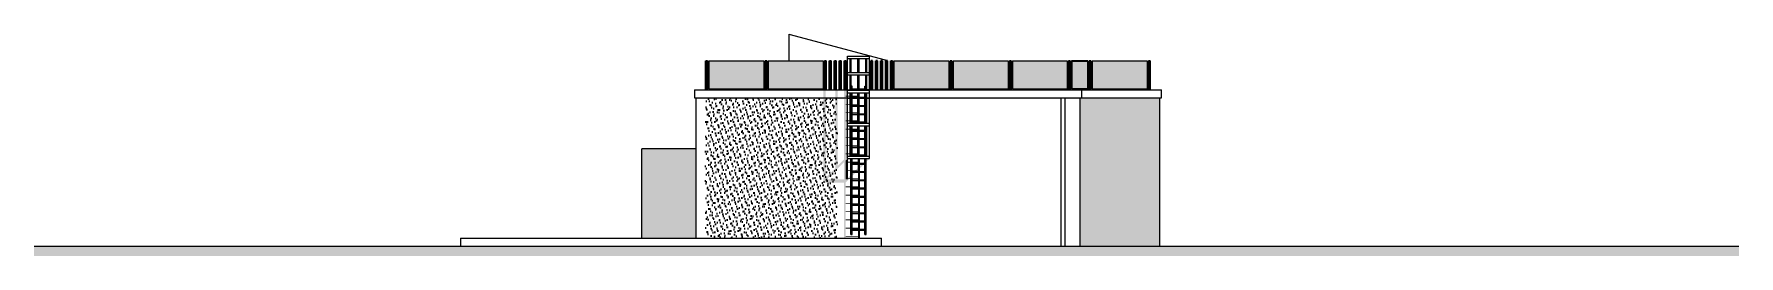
# Model space of a CAD drawing. Header units: metres. Extents: x -328 to 105, y 376 to 433.
# Drawn here: x -218.5 to -167, y 426.2 to 433 of the extents above; entities that cross this region are included whole.
import ezdxf

# ---------------------------------------------------------------- set-up
doc = ezdxf.new("R2010")
doc.units = ezdxf.units.M
doc.header["$MEASUREMENT"] = 0
for name, color, linetype in [('00 LineaTerra', 7, 'Continuous'), ('00 NON sezionato 00', 7, 'Continuous'), ('00 Ombre RET', 7, 'Continuous'), ('00 Retini', 7, 'Continuous')]:
    doc.layers.add(name, color=color, linetype=linetype)

msp = doc.modelspace()

# ---------------------------------------------------------------- hatches: boundary and pattern name
at = {"layer": '00 Ombre RET', "linetype": 'Continuous', "lineweight": 35}
for points in [[(-198.508, 431.001), (-193.931, 431.001), (-193.931, 431.037), (-198.508, 431.037)], [(-194.659, 428.468), (-194.659, 431.287), (-194.588, 431.287), (-194.588, 428.574), (-193.883, 428.574), (-193.989, 428.468)], [(-194.295, 428.833), (-194.295, 431.287), (-194.224, 431.287), (-194.224, 428.903)], [(-194.036, 426.797), (-194.036, 431.287), (-193.979, 431.287), (-193.979, 426.797)], [(-193.979, 429.223), (-193.931, 429.272), (-193.931, 431.287), (-193.979, 431.287)], [(-193.979, 431.104), (-193.931, 431.104), (-193.931, 431.079), (-193.979, 431.079)], [(-193.926, 431.104), (-193.926, 431.079), (-193.85, 431.079), (-193.85, 431.104)], [(-193.926, 431.001), (-193.85, 431.001), (-193.85, 431.037), (-193.926, 431.037)], [(-193.786, 431.079), (-193.625, 431.079), (-193.625, 431.104), (-193.786, 431.104)], [(-193.621, 431.034), (-193.786, 431.034), (-193.786, 431.001), (-193.621, 431.001)], [(-193.625, 431.284), (-193.621, 431.284), (-193.621, 431.272), (-193.625, 431.272)], [(-193.625, 430.272), (-193.621, 430.272), (-193.621, 431.197), (-193.625, 431.197)], [(-193.571, 431.272), (-193.554, 431.272), (-193.554, 431.284), (-193.571, 431.284)], [(-193.571, 430.272), (-193.554, 430.272), (-193.554, 431.197), (-193.571, 431.197)], [(-193.406, 431.034), (-193.571, 431.034), (-193.571, 431.001), (-193.406, 431.001)], [(-193.342, 431.001), (-193.266, 431.001), (-193.266, 431.037), (-193.342, 431.037)], [(-193.261, 431.001), (-187.463, 431.001), (-187.463, 431.037), (-193.261, 431.037)], [(-187.343, 431.001), (-184.478, 431.001), (-184.478, 431.037), (-187.343, 431.037)], [(-193.979, 430.854), (-193.931, 430.854), (-193.931, 430.829), (-193.979, 430.829)], [(-193.979, 430.604), (-193.931, 430.604), (-193.931, 430.579), (-193.979, 430.579)], [(-193.926, 430.854), (-193.926, 430.829), (-193.85, 430.829), (-193.85, 430.854)], [(-193.926, 430.604), (-193.926, 430.579), (-193.85, 430.579), (-193.85, 430.604)], [(-193.786, 430.829), (-193.625, 430.829), (-193.625, 430.854), (-193.786, 430.854)], [(-193.786, 430.579), (-193.625, 430.579), (-193.625, 430.604), (-193.786, 430.604)], [(-193.979, 430.354), (-193.931, 430.354), (-193.931, 430.329), (-193.979, 430.329)], [(-193.979, 430.104), (-193.931, 430.104), (-193.931, 430.079), (-193.979, 430.079)], [(-193.926, 430.354), (-193.926, 430.329), (-193.85, 430.329), (-193.85, 430.354)], [(-193.926, 430.104), (-193.926, 430.079), (-193.85, 430.079), (-193.85, 430.104)], [(-193.786, 430.329), (-193.625, 430.329), (-193.625, 430.354), (-193.786, 430.354)], [(-193.786, 430.079), (-193.625, 430.079), (-193.625, 430.104), (-193.786, 430.104)], [(-193.621, 429.272), (-193.625, 429.272), (-193.625, 430.197), (-193.621, 430.197)], [(-193.571, 429.272), (-193.554, 429.272), (-193.554, 430.197), (-193.571, 430.197)], [(-198.508, 429.497), (-200.15, 429.497), (-200.15, 426.797), (-198.508, 426.797)], [(-193.979, 429.854), (-193.931, 429.854), (-193.931, 429.829), (-193.979, 429.829)], [(-193.979, 429.604), (-193.931, 429.604), (-193.931, 429.579), (-193.979, 429.579)], [(-193.926, 429.854), (-193.926, 429.829), (-193.85, 429.829), (-193.85, 429.854)], [(-193.926, 429.604), (-193.926, 429.579), (-193.85, 429.579), (-193.85, 429.604)], [(-193.786, 429.829), (-193.625, 429.829), (-193.625, 429.854), (-193.786, 429.854)], [(-193.786, 429.579), (-193.625, 429.579), (-193.625, 429.604), (-193.786, 429.604)], [(-194.588, 428.614), (-193.931, 429.272), (-193.931, 429.197), (-194.553, 428.574), (-194.588, 428.574)], [(-193.979, 429.354), (-193.931, 429.354), (-193.931, 429.329), (-193.979, 429.329)], [(-193.918, 428.574), (-193.916, 429.197), (-193.931, 429.197), (-193.979, 429.148), (-193.979, 428.574)], [(-193.979, 429.104), (-193.831, 429.104), (-193.831, 429.079), (-193.979, 429.079)], [(-193.926, 429.354), (-193.926, 429.329), (-193.85, 429.329), (-193.85, 429.354)], [(-193.883, 428.574), (-193.918, 428.574), (-193.918, 428.614), (-193.336, 429.197), (-193.261, 429.197)], [(-193.786, 429.329), (-193.625, 429.329), (-193.625, 429.354), (-193.786, 429.354)], [(-193.786, 429.079), (-193.625, 429.079), (-193.625, 429.104), (-193.786, 429.104)], [(-193.554, 429.059), (-193.625, 429.059), (-193.625, 429.197), (-193.554, 429.197)], [(-193.554, 428.809), (-193.611, 428.809), (-193.611, 428.829), (-193.625, 428.829), (-193.625, 429.034), (-193.554, 429.034)], [(-193.979, 428.854), (-193.831, 428.854), (-193.831, 428.829), (-193.979, 428.829)], [(-193.979, 428.604), (-193.831, 428.604), (-193.831, 428.579), (-193.979, 428.579)], [(-193.786, 428.829), (-193.625, 428.829), (-193.625, 428.854), (-193.786, 428.854)], [(-193.786, 428.579), (-193.611, 428.579), (-193.611, 428.604), (-193.786, 428.604)], [(-193.554, 428.559), (-193.611, 428.559), (-193.611, 428.784), (-193.554, 428.784)], [(-193.554, 428.309), (-193.611, 428.309), (-193.611, 428.534), (-193.554, 428.534)], [(-193.979, 428.354), (-193.831, 428.354), (-193.831, 428.329), (-193.979, 428.329)], [(-193.979, 428.104), (-193.831, 428.104), (-193.831, 428.079), (-193.979, 428.079)], [(-193.786, 428.329), (-193.611, 428.329), (-193.611, 428.354), (-193.786, 428.354)], [(-193.786, 428.079), (-193.611, 428.079), (-193.611, 428.104), (-193.786, 428.104)], [(-193.554, 428.059), (-193.611, 428.059), (-193.611, 428.284), (-193.554, 428.284)], [(-193.554, 427.809), (-193.611, 427.809), (-193.611, 428.034), (-193.554, 428.034)], [(-193.979, 427.854), (-193.831, 427.854), (-193.831, 427.829), (-193.979, 427.829)], [(-193.979, 427.604), (-193.831, 427.604), (-193.831, 427.579), (-193.979, 427.579)], [(-193.786, 427.829), (-193.611, 427.829), (-193.611, 427.854), (-193.786, 427.854)], [(-193.786, 427.579), (-193.611, 427.579), (-193.611, 427.604), (-193.786, 427.604)], [(-193.554, 427.559), (-193.611, 427.559), (-193.611, 427.784), (-193.554, 427.784)], [(-193.554, 427.309), (-193.611, 427.309), (-193.611, 427.534), (-193.554, 427.534)], [(-193.979, 427.354), (-193.831, 427.354), (-193.831, 427.329), (-193.979, 427.329)], [(-193.979, 427.104), (-193.831, 427.104), (-193.831, 427.079), (-193.979, 427.079)], [(-193.786, 427.329), (-193.611, 427.329), (-193.611, 427.354), (-193.786, 427.354)], [(-193.786, 427.079), (-193.611, 427.079), (-193.611, 427.104), (-193.786, 427.104)], [(-193.554, 427.059), (-193.611, 427.059), (-193.611, 427.284), (-193.554, 427.284)], [(-193.554, 426.797), (-193.611, 426.797), (-193.611, 427.034), (-193.554, 427.034)], [(-193.979, 426.829), (-193.611, 426.829), (-193.611, 426.854), (-193.979, 426.854)]]:
    msp.add_hatch(color=244, dxfattribs=at).paths.add_polyline_path(points)
at = {"layer": '00 Ombre RET', "linetype": 'Continuous', "lineweight": 18}
for color, points in [(94, [(-186.893, 426.547), (-184.478, 426.547), (-184.478, 431.037), (-186.893, 431.037)]), (97, [(-218.528, 426.547), (-166.97, 426.547), (-166.97, 426.247), (-218.528, 426.247)])]:
    msp.add_hatch(color=color, dxfattribs=at).paths.add_polyline_path(points)
at = {"layer": '00 Retini', "linetype": 'Continuous', "lineweight": 35}
for color, points in [(155, [(-196.458, 432.167), (-198.118, 432.167), (-198.118, 431.317), (-196.458, 431.317)]), (155, [(-194.668, 432.167), (-196.328, 432.167), (-196.328, 431.317), (-194.668, 431.317)]), (155, [(-190.863, 432.167), (-192.523, 432.167), (-192.523, 431.317), (-190.863, 431.317)]), (155, [(-189.073, 432.167), (-190.733, 432.167), (-190.733, 431.317), (-189.073, 431.317)]), (155, [(-187.283, 432.167), (-188.943, 432.167), (-188.943, 431.317), (-187.283, 431.317)]), (193, [(-186.658, 431.317), (-186.658, 432.167), (-187.153, 432.167), (-187.153, 431.317)]), (155, [(-184.868, 432.167), (-186.528, 432.167), (-186.528, 431.317), (-184.868, 431.317)])]:
    msp.add_hatch(color=color, dxfattribs=at).paths.add_polyline_path(points)
h = msp.add_hatch(dxfattribs=at)
h.set_pattern_fill('Pietra_tagliata', color=120, style=0, pattern_type=2)
h.set_pattern_definition([(45, (0, 0.35), (-0.11136932, 0.11136932), [0, -0.105, 0, -0.1575]), (110, (0.35, 0.35), (0.14800159, 0.05386817), [0, -0.077, 0, -0.133])])
h.paths.add_polyline_path([(-194.233, 426.797), (-198.233, 426.797), (-198.233, 431.037), (-194.233, 431.037)])

# ---------------------------------------------------------------- linework, layer by layer
at = {"layer": '00 LineaTerra', "color": 6, "linetype": 'Continuous', "lineweight": 18}
msp.add_line((-218.528, 426.547), (-166.97, 426.547), dxfattribs=at)
at = {"layer": '00 NON sezionato 00', "color": 93, "linetype": 'Continuous', "lineweight": 18}
for p, q in [((-195.698, 432.975), (-192.788, 432.196)), ((-195.698, 432.975), (-195.698, 432.167)), ((-192.788, 432.196), (-192.788, 431.287))]:
    msp.add_line(p, q, dxfattribs=at)
at = {"layer": '00 NON sezionato 00', "color": 3, "linetype": 'Continuous', "lineweight": 35}
for p, q in [((-198.208, 431.287), (-198.208, 432.167)), ((-198.208, 432.167), (-198.158, 432.167)), ((-198.158, 431.287), (-198.158, 432.167)), ((-198.158, 432.107), (-198.118, 432.107)), ((-196.418, 432.107), (-196.458, 432.107)), ((-196.418, 431.287), (-196.418, 432.167)), ((-196.418, 432.167), (-196.368, 432.167)), ((-196.368, 431.287), (-196.368, 432.167)), ((-196.368, 432.107), (-196.328, 432.107)), ((-194.628, 432.107), (-194.668, 432.107)), ((-194.628, 431.287), (-194.628, 432.167)), ((-194.628, 432.167), (-194.578, 432.167)), ((-194.578, 431.287), (-194.578, 432.167)), ((-194.476, 431.287), (-194.476, 432.167)), ((-194.476, 432.167), (-194.426, 432.167)), ((-194.426, 431.287), (-194.426, 432.167)), ((-194.324, 431.287), (-194.324, 432.167)), ((-194.324, 432.167), (-194.274, 432.167)), ((-194.274, 431.287), (-194.274, 432.167)), ((-194.172, 431.287), (-194.172, 432.167)), ((-194.172, 432.167), (-194.122, 432.167)), ((-194.122, 431.287), (-194.122, 432.167)), ((-194.021, 431.287), (-194.021, 432.167)), ((-194.021, 432.167), (-193.971, 432.167)), ((-193.971, 431.287), (-193.971, 432.167)), ((-193.221, 431.287), (-193.221, 432.167)), ((-193.171, 432.167), (-193.221, 432.167)), ((-193.171, 431.287), (-193.171, 432.167)), ((-193.069, 431.287), (-193.069, 432.167)), ((-193.019, 432.167), (-193.069, 432.167)), ((-193.019, 431.287), (-193.019, 432.167)), ((-192.917, 431.287), (-192.917, 432.167)), ((-192.867, 432.167), (-192.917, 432.167)), ((-192.867, 431.287), (-192.867, 432.167)), ((-192.765, 431.287), (-192.765, 432.167)), ((-192.715, 432.167), (-192.765, 432.167)), ((-192.715, 431.287), (-192.715, 432.167)), ((-192.613, 431.287), (-192.613, 432.167)), ((-192.613, 432.167), (-192.563, 432.167)), ((-192.563, 431.287), (-192.563, 432.167)), ((-192.563, 432.107), (-192.523, 432.107)), ((-190.823, 432.107), (-190.863, 432.107)), ((-190.823, 431.287), (-190.823, 432.167)), ((-190.823, 432.167), (-190.773, 432.167)), ((-190.773, 431.287), (-190.773, 432.167)), ((-190.773, 432.107), (-190.733, 432.107)), ((-189.033, 432.107), (-189.073, 432.107)), ((-189.033, 431.287), (-189.033, 432.167)), ((-189.033, 432.167), (-188.983, 432.167)), ((-188.983, 431.287), (-188.983, 432.167)), ((-188.983, 432.107), (-188.943, 432.107)), ((-187.243, 432.107), (-187.283, 432.107)), ((-187.243, 431.287), (-187.243, 432.167)), ((-187.243, 432.167), (-187.193, 432.167)), ((-187.193, 431.287), (-187.193, 432.167)), ((-187.153, 432.107), (-187.193, 432.107)), ((-187.153, 432.167), (-187.153, 431.317)), ((-187.153, 432.167), (-186.658, 432.167)), ((-186.658, 432.167), (-186.658, 431.317)), ((-186.658, 432.107), (-186.618, 432.107)), ((-186.618, 431.287), (-186.618, 432.167)), ((-186.618, 432.167), (-186.568, 432.167)), ((-186.568, 431.287), (-186.568, 432.167)), ((-186.568, 432.107), (-186.528, 432.107)), ((-184.828, 432.107), (-184.868, 432.107)), ((-184.828, 431.287), (-184.828, 432.167)), ((-184.828, 432.167), (-184.778, 432.167)), ((-184.778, 431.287), (-184.778, 432.167)), ((-198.158, 432.007), (-198.118, 432.007)), ((-196.418, 432.007), (-196.458, 432.007)), ((-196.368, 432.007), (-196.328, 432.007)), ((-194.628, 432.007), (-194.668, 432.007)), ((-192.563, 432.007), (-192.523, 432.007)), ((-190.823, 432.007), (-190.863, 432.007)), ((-190.773, 432.007), (-190.733, 432.007)), ((-189.033, 432.007), (-189.073, 432.007)), ((-188.983, 432.007), (-188.943, 432.007)), ((-187.243, 432.007), (-187.283, 432.007)), ((-187.153, 432.007), (-187.193, 432.007)), ((-186.658, 432.007), (-186.618, 432.007)), ((-186.568, 432.007), (-186.528, 432.007)), ((-184.828, 432.007), (-184.868, 432.007)), ((-198.158, 431.477), (-198.118, 431.477)), ((-198.158, 431.377), (-198.118, 431.377)), ((-196.418, 431.477), (-196.458, 431.477)), ((-196.418, 431.377), (-196.458, 431.377)), ((-196.368, 431.477), (-196.328, 431.477)), ((-196.368, 431.377), (-196.328, 431.377)), ((-194.628, 431.477), (-194.668, 431.477)), ((-194.628, 431.377), (-194.668, 431.377)), ((-192.563, 431.477), (-192.523, 431.477)), ((-192.563, 431.377), (-192.523, 431.377)), ((-190.823, 431.477), (-190.863, 431.477)), ((-190.823, 431.377), (-190.863, 431.377)), ((-190.773, 431.477), (-190.733, 431.477)), ((-190.773, 431.377), (-190.733, 431.377)), ((-189.033, 431.477), (-189.073, 431.477)), ((-189.033, 431.377), (-189.073, 431.377)), ((-188.983, 431.477), (-188.943, 431.477)), ((-188.983, 431.377), (-188.943, 431.377)), ((-187.243, 431.477), (-187.283, 431.477)), ((-187.243, 431.377), (-187.283, 431.377)), ((-187.153, 431.477), (-187.193, 431.477)), ((-187.153, 431.377), (-187.193, 431.377)), ((-187.153, 431.317), (-186.658, 431.317)), ((-186.658, 431.477), (-186.618, 431.477)), ((-186.658, 431.377), (-186.618, 431.377)), ((-186.568, 431.477), (-186.528, 431.477)), ((-186.568, 431.377), (-186.528, 431.377)), ((-184.828, 431.477), (-184.868, 431.477)), ((-184.828, 431.377), (-184.868, 431.377))]:
    msp.add_line(p, q, dxfattribs=at)
at = {"layer": '00 NON sezionato 00', "color": 28, "linetype": 'Continuous', "lineweight": 18}
for p, q in [((-198.118, 432.167), (-196.458, 432.167)), ((-198.118, 432.167), (-198.118, 431.317)), ((-196.458, 432.167), (-196.458, 431.317)), ((-196.328, 432.167), (-194.668, 432.167)), ((-196.328, 432.167), (-196.328, 431.317)), ((-194.668, 432.167), (-194.668, 431.317)), ((-192.523, 432.167), (-190.863, 432.167)), ((-192.523, 432.167), (-192.523, 431.317)), ((-190.863, 432.167), (-190.863, 431.317)), ((-190.733, 432.167), (-189.073, 432.167)), ((-190.733, 432.167), (-190.733, 431.317)), ((-189.073, 432.167), (-189.073, 431.317)), ((-188.943, 432.167), (-187.283, 432.167)), ((-188.943, 432.167), (-188.943, 431.317)), ((-187.283, 432.167), (-187.283, 431.317)), ((-186.528, 432.167), (-184.868, 432.167)), ((-186.528, 432.167), (-186.528, 431.317)), ((-184.868, 432.167), (-184.868, 431.317)), ((-198.118, 431.317), (-196.458, 431.317)), ((-196.328, 431.317), (-194.668, 431.317)), ((-192.523, 431.317), (-190.863, 431.317)), ((-190.733, 431.317), (-189.073, 431.317)), ((-188.943, 431.317), (-187.283, 431.317)), ((-186.528, 431.317), (-184.868, 431.317))]:
    msp.add_line(p, q, dxfattribs=at)
at = {"layer": '00 NON sezionato 00', "color": 2, "linetype": 'Continuous', "lineweight": 25}
for p, q in [((-193.931, 432.309), (-193.261, 432.309)), ((-193.931, 429.197), (-193.931, 432.309)), ((-193.931, 432.234), (-193.261, 432.234)), ((-193.926, 431.809), (-193.926, 432.234)), ((-193.85, 431.809), (-193.85, 432.234)), ((-193.814, 431.809), (-193.814, 432.234)), ((-193.621, 431.809), (-193.621, 432.234)), ((-193.571, 431.809), (-193.571, 432.234)), ((-193.377, 431.809), (-193.377, 432.234)), ((-193.342, 431.809), (-193.342, 432.234)), ((-193.266, 431.809), (-193.266, 432.234)), ((-193.261, 429.197), (-193.261, 432.309)), ((-193.931, 431.809), (-193.261, 431.809)), ((-193.931, 431.734), (-193.261, 431.734)), ((-193.926, 431.272), (-193.926, 431.734)), ((-193.85, 431.272), (-193.85, 431.734)), ((-193.814, 431.272), (-193.814, 431.734)), ((-193.621, 431.272), (-193.621, 431.734)), ((-193.571, 431.272), (-193.571, 431.734)), ((-193.377, 431.272), (-193.377, 431.734)), ((-193.342, 431.272), (-193.342, 431.734)), ((-193.266, 431.272), (-193.266, 431.734)), ((-198.558, 431.287), (-193.931, 431.287)), ((-198.558, 431.287), (-198.558, 431.037)), ((-198.558, 431.037), (-193.931, 431.037)), ((-198.508, 426.787), (-198.508, 431.037)), ((-193.931, 431.272), (-193.261, 431.272)), ((-193.931, 431.197), (-193.261, 431.197)), ((-193.926, 431.287), (-193.85, 431.287)), ((-193.926, 430.272), (-193.926, 431.197)), ((-193.926, 431.037), (-193.85, 431.037)), ((-193.85, 430.272), (-193.85, 431.197)), ((-193.786, 431.397), (-193.814, 431.397)), ((-193.814, 430.272), (-193.814, 431.197)), ((-193.786, 431.272), (-193.786, 431.397)), ((-193.786, 431.309), (-193.621, 431.309)), ((-193.786, 431.284), (-193.621, 431.284)), ((-193.786, 430.272), (-193.786, 431.197)), ((-193.786, 431.059), (-193.621, 431.059)), ((-193.786, 431.034), (-193.621, 431.034)), ((-193.621, 430.272), (-193.621, 431.197)), ((-193.571, 431.309), (-193.406, 431.309)), ((-193.571, 431.284), (-193.406, 431.284)), ((-193.571, 430.272), (-193.571, 431.197)), ((-193.571, 431.059), (-193.406, 431.059)), ((-193.571, 431.034), (-193.406, 431.034)), ((-193.406, 431.397), (-193.377, 431.397)), ((-193.406, 431.272), (-193.406, 431.397)), ((-193.406, 430.272), (-193.406, 431.197)), ((-193.377, 430.272), (-193.377, 431.197)), ((-193.266, 431.287), (-193.342, 431.287)), ((-193.342, 430.272), (-193.342, 431.197)), ((-193.342, 431.037), (-193.266, 431.037)), ((-193.266, 430.272), (-193.266, 431.197)), ((-193.261, 431.287), (-186.843, 431.287)), ((-193.261, 431.037), (-186.843, 431.037)), ((-187.463, 426.547), (-187.463, 431.037)), ((-187.343, 426.547), (-187.343, 431.037)), ((-186.893, 426.547), (-186.893, 431.037)), ((-186.843, 431.037), (-186.843, 431.287)), ((-186.843, 431.287), (-184.428, 431.287)), ((-186.843, 431.037), (-184.428, 431.037)), ((-184.478, 426.547), (-184.478, 431.037)), ((-184.428, 431.037), (-184.428, 431.287)), ((-193.786, 430.809), (-193.621, 430.809)), ((-193.786, 430.784), (-193.621, 430.784)), ((-193.786, 430.559), (-193.621, 430.559)), ((-193.786, 430.534), (-193.621, 430.534)), ((-193.571, 430.809), (-193.406, 430.809)), ((-193.571, 430.784), (-193.406, 430.784)), ((-193.571, 430.559), (-193.406, 430.559)), ((-193.571, 430.534), (-193.406, 430.534)), ((-193.931, 430.272), (-193.261, 430.272)), ((-193.931, 430.197), (-193.261, 430.197)), ((-193.926, 429.272), (-193.926, 430.197)), ((-193.85, 429.272), (-193.85, 430.197)), ((-193.814, 429.272), (-193.814, 430.197)), ((-193.786, 430.309), (-193.621, 430.309)), ((-193.786, 430.284), (-193.621, 430.284)), ((-193.786, 429.272), (-193.786, 430.197)), ((-193.786, 430.059), (-193.621, 430.059)), ((-193.786, 430.034), (-193.621, 430.034)), ((-193.621, 429.272), (-193.621, 430.197)), ((-193.571, 430.309), (-193.406, 430.309)), ((-193.571, 430.284), (-193.406, 430.284)), ((-193.571, 429.272), (-193.571, 430.197)), ((-193.571, 430.059), (-193.406, 430.059)), ((-193.571, 430.034), (-193.406, 430.034)), ((-193.406, 429.272), (-193.406, 430.197)), ((-193.377, 429.272), (-193.377, 430.197)), ((-193.342, 429.272), (-193.342, 430.197)), ((-193.266, 429.272), (-193.266, 430.197)), ((-198.508, 429.497), (-200.15, 429.497)), ((-200.15, 426.787), (-200.15, 429.497)), ((-193.786, 429.809), (-193.621, 429.809)), ((-193.786, 429.784), (-193.621, 429.784)), ((-193.786, 429.559), (-193.621, 429.559)), ((-193.786, 429.534), (-193.621, 429.534)), ((-193.571, 429.809), (-193.406, 429.809)), ((-193.571, 429.784), (-193.406, 429.784)), ((-193.571, 429.559), (-193.406, 429.559)), ((-193.571, 429.534), (-193.406, 429.534)), ((-193.931, 429.272), (-193.261, 429.272)), ((-193.931, 429.197), (-193.261, 429.197)), ((-193.831, 426.897), (-193.831, 429.197)), ((-193.786, 429.309), (-193.621, 429.309)), ((-193.786, 429.284), (-193.621, 429.284)), ((-193.786, 426.897), (-193.786, 429.197)), ((-193.786, 429.059), (-193.406, 429.059)), ((-193.786, 429.034), (-193.406, 429.034)), ((-193.571, 429.309), (-193.406, 429.309)), ((-193.571, 429.284), (-193.406, 429.284)), ((-193.406, 426.897), (-193.406, 429.197)), ((-193.361, 426.897), (-193.361, 429.197)), ((-193.786, 428.809), (-193.406, 428.809)), ((-193.786, 428.784), (-193.406, 428.784)), ((-193.786, 428.559), (-193.406, 428.559)), ((-193.786, 428.534), (-193.406, 428.534)), ((-193.786, 428.309), (-193.406, 428.309)), ((-193.786, 428.284), (-193.406, 428.284)), ((-193.786, 428.059), (-193.406, 428.059)), ((-193.786, 428.034), (-193.406, 428.034)), ((-193.786, 427.809), (-193.406, 427.809)), ((-193.786, 427.784), (-193.406, 427.784)), ((-193.786, 427.559), (-193.406, 427.559)), ((-193.786, 427.534), (-193.406, 427.534)), ((-193.786, 427.309), (-193.406, 427.309)), ((-193.786, 427.284), (-193.406, 427.284)), ((-193.786, 427.059), (-193.406, 427.059)), ((-193.786, 427.034), (-193.406, 427.034)), ((-205.628, 426.787), (-192.903, 426.787)), ((-205.628, 426.787), (-205.628, 426.547)), ((-193.831, 426.897), (-193.786, 426.897)), ((-193.406, 426.897), (-193.361, 426.897)), ((-192.903, 426.547), (-192.903, 426.787))]:
    msp.add_line(p, q, dxfattribs=at)

doc.saveas('drawing.dxf')
